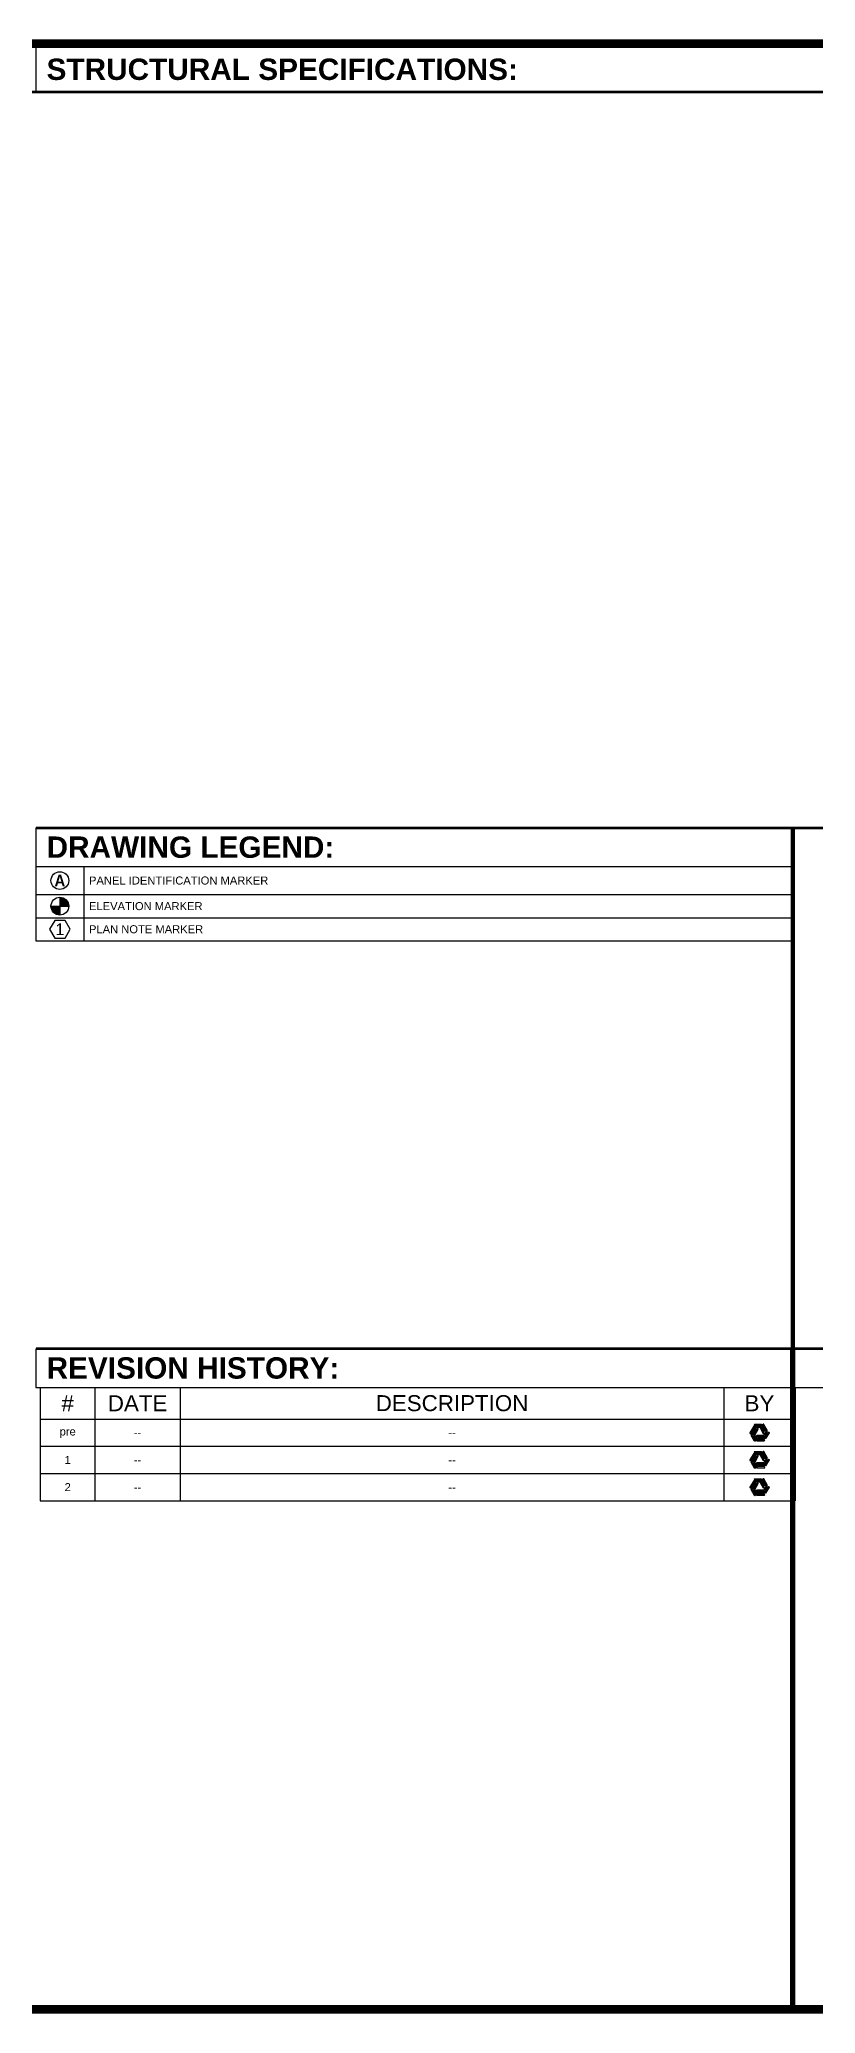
# Paper-space layout 'DH-000' of a CAD drawing. Header units: inches. Extents: x -0.3 to 35.4, y -0.1 to 23.
# Drawn here: x 14.15 to 23.25, y -0.1 to 23.03 of the extents above; entities that cross this region are included whole.
import ezdxf
from ezdxf.enums import TextEntityAlignment as Align

# ---------------------------------------------------------------- set-up
doc = ezdxf.new("R2010")
doc.units = ezdxf.units.IN
doc.header["$LTSCALE"] = 10
doc.header["$MEASUREMENT"] = 0
doc.layers.get('0').update_dxf_attribs({"linetype": 'CONTINUOUS'})
doc.layers.add('VIEWPORT', color=14, linetype='CONTINUOUS', plot=False)
doc.styles.add('style1', font='arial.ttf')
doc.styles.add('style2', font='arialbd.ttf')

# ---------------------------------------------------------------- blocks, each defined once
blk = doc.blocks.new('*T96')
at = {"color": 0, "linetype": 'ByBlock', "lineweight": -2, "transparency": 16777216}
for p, q in [((0, 0), (16.39, 0)), ((0, 0), (0, -0.453)), ((8.877, 0), (8.877, -0.453)), ((16.39, 0), (16.39, -0.453)), ((0, -0.453), (16.39, -0.453))]:
    blk.add_line(p, q, dxfattribs=at)
at = {"color": 0, "transparency": 16777216, "char_height": 0.25, "style": 'style2'}
for s, insert, width, attachment_point in [('REVISION HISTORY:', (0.125, -0.227), 8.62669, 4), ('SHEET INDEX', (12.633, -0.227), 7.39302, 5)]:
    blk.add_mtext(s, dxfattribs=dict(at, insert=insert, width=width, attachment_point=attachment_point))
blk = doc.blocks.new('*T98')
at = {"color": 0, "linetype": 'ByBlock', "lineweight": -2, "transparency": 16777216}
for p, q in [((0, 0), (30.542, 0)), ((0, 0), (0, -0.528)), ((8.165, 0), (8.165, -0.528)), ((14.165, 0), (14.165, -0.528)), ((30.542, 0), (30.542, -0.528)), ((0, -0.528), (30.542, -0.528))]:
    blk.add_line(p, q, dxfattribs=at)
at = {"color": 0, "transparency": 16777216, "char_height": 0.25, "attachment_point": 4, "style": 'style2'}
for s, insert, width in [('GENERAL INFORMATION:', (0.125, -0.264), 7.91507), ('PROJECT OVERVIEW:', (8.29, -0.264), 5.75), ('STRUCTURAL SPECIFICATIONS:', (14.29, -0.264), 16.12678)]:
    blk.add_mtext(s, dxfattribs=dict(at, insert=insert, width=width))
blk = doc.blocks.new('*T100')
at = {"color": 0, "linetype": 'ByBlock', "lineweight": -2, "transparency": 16777216}
for p, q in [((0, 0), (8.877, 0)), ((0, 0), (0, -0.453)), ((8.877, 0), (8.877, -0.453)), ((0, -0.453), (8.877, -0.453))]:
    blk.add_line(p, q, dxfattribs=at)
at = {"color": 0, "transparency": 16777216, "insert": (0.125, -0.227), "char_height": 0.25, "width": 8.62669, "attachment_point": 4, "style": 'style2'}
blk.add_mtext('DRAWING LEGEND:', dxfattribs=at)
blk = doc.blocks.new('*U95')
at = {"const_width": 0.1}
blk.add_lwpolyline([(-0.055, -0.05), (34.492, -0.05), (34.492, 22.982), (-0.055, 22.982)], close=True, dxfattribs=at)
blk.add_lwpolyline([(-0.055, 22.982), (30.487, 22.982), (30.487, -0.05), (-0.055, -0.05)], close=True)
blk.add_lwpolyline([(-0.055, 22.982), (30.487, 22.982), (30.487, -0.05), (-0.055, -0.05)], close=True)
for points, const_width in [([(-0.055, 22.418), (30.487, 22.418)], 0.0312), ([(30.487, 13.793), (14.11, 13.793)], 0.0312), ([(22.987, 7.69), (22.987, 13.793)], 0.0501), ([(14.11, 7.69), (30.462, 7.69)], 0.0312), ([(22.987, 7.69), (22.987, -0.05)], 0.0625)]:
    blk.add_lwpolyline(points, dxfattribs=dict(const_width=const_width))
for name, p in [('*T98', (-0.055, 22.945)), ('*T100', (14.11, 13.793)), ('*T96', (14.11, 7.69))]:
    blk.add_blockref(name, p)
at = {"style": 'style1'}
for tag, p, height in [('CUSTOMERNAME_001', (30.882, 8.407), 0.25), ('PROJDESC_001', (30.84, 6.94), 0.188), ('PAGEDESC_001', (30.744, 3.881), 0.25), ('PAGEDESC_002', (32.047, 3.465), 0.25)]:
    blk.add_attdef(tag, p, '', height=height, dxfattribs=at)
for tag, p in [('DRAWINGNUMBER', (32.502, 5.668)), ('JOBNUMBER', (31.715, 4.81)), ('PM', (33.709, 4.815))]:
    blk.add_attdef(tag, text='', height=0.25, dxfattribs=at).set_placement(p, align=Align.MIDDLE_CENTER)
at = {"layer": 'VIEWPORT', "color": 0, "style": 'style1', "flags": 8}
blk.add_attdef('FNAME', (-0.148, 5.972), '', height=0.15, rotation=90, dxfattribs=at)
blk = doc.blocks.new('DELTEC_LOGO_2018')
for points in [[(0.044, 0.37), (0.209, 0.65), (0.458, 0.65), (0.623, 0.365, 0.722925), (0.664, 0.389), (0.485, 0.698), (0.182, 0.698), (0.003, 0.395, 0.98201)], [(0.674, 0.064), (0.352, 0.067), (0.225, 0.283), (0.39, 0.568, 0.722925), (0.348, 0.591), (0.17, 0.283), (0.325, 0.02), (0.673, 0.017, 0.98201)], [(0.619, 0.762), (0.777, 0.481), (0.654, 0.263), (0.325, 0.263, 0.722925), (0.325, 0.216), (0.682, 0.216), (0.832, 0.481), (0.66, 0.785, 0.98201)]]:
    blk.add_lwpolyline(points, format="xyb", close=True)
for points in [[(0.272, 0.56), (0.113, 0.285), (0.257, 0.032, -0.835371), (0.216, 0.009), (0.058, 0.285), (0.231, 0.584, -0.939451), (0.272, 0.56, 0.201759)], [(0.674, 0.471), (0.515, 0.746), (0.225, 0.747, -0.835371), (0.225, 0.795), (0.543, 0.793), (0.716, 0.494, -0.939451), (0.674, 0.471, 0.201759)], [(0.391, 0.166), (0.708, 0.166), (0.855, 0.417, -0.835371), (0.896, 0.393), (0.736, 0.118), (0.39, 0.118, -0.939451), (0.391, 0.166, 0.201759)]]:
    blk.add_lwpolyline(points, format="xyb")
blk = doc.blocks.new('*T45')
at = {"color": 0, "linetype": 'ByBlock', "lineweight": -2, "transparency": 16777216}
for p, q in [((0, 0), (8.854, 0)), ((0, 0), (0, -1.328)), ((0.641, 0), (0.641, -1.328)), ((1.641, 0), (1.641, -1.328)), ((8.016, 0), (8.016, -1.328)), ((8.854, 0), (8.854, -1.328)), ((0, -0.37), (8.854, -0.37)), ((0, -0.689), (8.854, -0.689)), ((0, -1.008), (8.854, -1.008)), ((0, -1.328), (8.854, -1.328))]:
    blk.add_line(p, q, dxfattribs=at)
at = {"color": 0, "transparency": 16777216, "xscale": 0.25, "yscale": 0.25, "zscale": 0.25}
for p in [(8.323, -0.629, 0), (8.323, -0.948, 0), (8.323, -1.268, 0)]:
    blk.add_blockref('DELTEC_LOGO_2018', p, dxfattribs=at)
at = {"color": 0, "transparency": 16777216, "attachment_point": 5, "style": 'style1'}
for s, insert, char_height, width in [('#', (0.321, -0.185), 0.188, 0.52112), ('DATE', (1.141, -0.185), 0.1875, 0.88), ('DESCRIPTION', (4.829, -0.185), 0.1875, 6.255), ('BY', (8.435, -0.185), 0.1875, 0.71747), ('pre', (0.321, -0.53), 0.0938, 0.52112), ('--', (1.141, -0.53), 0.0938, 0.88), ('--', (4.829, -0.53), 0.0938, 6.255), ('1', (0.321, -0.849), 0.0938, 0.52112), ('--', (1.141, -0.849), 0.0938, 0.88), ('--', (4.829, -0.849), 0.0938, 6.255), ('2', (0.321, -1.168), 0.0938, 0.52112), ('--', (1.141, -1.168), 0.0938, 0.88), ('--', (4.829, -1.168), 0.0938, 6.255)]:
    blk.add_mtext(s, dxfattribs=dict(at, insert=insert, char_height=char_height, width=width))
blk = doc.blocks.new('PMARK_ROUND')
blk.add_circle((0, 0), 7.5)
at = {"style": 'style2', "width": 0.9}
blk.add_text('A', height=10, dxfattribs=at).set_placement((0, 0), align=Align.MIDDLE_CENTER)
blk = doc.blocks.new('ELEVATION CIRCLE')
h = blk.add_hatch(color=256)
h.paths.add_polyline_path([(0, 0), (2, 0, 0.414214), (0, 2)])
h.paths.add_polyline_path([(0, 0), (-2, 0, 0.414214), (0, -2)])
for p, q in [((-2, 0), (2, 0)), ((0, 2), (0, -2))]:
    blk.add_line(p, q)
blk.add_circle((0, 0), 2)
blk = doc.blocks.new('SheetKey_Hexagon_na')
at = {"color": 0, "linetype": 'ByBlock', "lineweight": -2}
blk.add_lwpolyline([(1.75, 0), (0.88, 1.52), (-0.88, 1.52), (-1.75, 0), (-0.88, -1.52), (0.88, -1.52)], close=True, dxfattribs=at)
at = {"color": 0, "linetype": 'ByBlock', "lineweight": -2, "style": 'style1'}
blk.add_attdef('KEY', text='', height=2, dxfattribs=at).set_placement((0, 0), align=Align.MIDDLE)
blk = doc.blocks.new('*T46')
at = {"color": 0, "linetype": 'ByBlock', "lineweight": -2, "transparency": 16777216}
for p, q in [((0, 0), (8.877, 0)), ((0, 0), (0, -0.87)), ((0.563, 0), (0.563, -0.87)), ((8.877, 0), (8.877, -0.87)), ((0, -0.328), (8.877, -0.328)), ((0, -0.599), (8.877, -0.599)), ((0, -0.87), (8.877, -0.87))]:
    blk.add_line(p, q, dxfattribs=at)
at = {"color": 0, "transparency": 16777216}
for name, p, xscale, yscale, zscale in [('PMARK_ROUND', (0.281, -0.164), 0.01388888887037037, 0.01388888887037037, 0.01388888887037037), ('ELEVATION CIRCLE', (0.281, -0.464), 0.05208333307291668, 0.05208333307291668, 0.05208333307291668)]:
    blk.add_blockref(name, p, dxfattribs=dict(at, xscale=xscale, yscale=yscale, zscale=zscale))
at = {"color": 0, "transparency": 16777216, "xscale": 0.06873217490352194, "yscale": 0.06873217490352194, "zscale": 0.06873217490352194}
blk.add_blockref('SheetKey_Hexagon_na', (0.281, -0.735), dxfattribs=at).add_auto_attribs({'KEY': '1'})
at = {"color": 0, "transparency": 16777216, "char_height": 0.09375, "width": 8.19379, "attachment_point": 4, "style": 'style1'}
for s, insert in [('PANEL IDENTIFICATION MARKER ', (0.623, -0.164)), ('ELEVATION MARKER', (0.623, -0.464)), ('PLAN NOTE MARKER', (0.623, -0.735))]:
    blk.add_mtext(s, dxfattribs=dict(at, insert=insert))

psp = doc.layouts.new('DH-000')

# ---------------------------------------------------------------- linework, layer by layer
at = {"const_width": 0.0312}
for points in [[(-0.055, 22.418), (30.487, 22.418)], [(14.11, 7.69), (30.462, 7.69)]]:
    psp.add_lwpolyline(points, dxfattribs=at)

# ---------------------------------------------------------------- block references
for name, p in [('*U95', (0, 0)), ('*T46', (14.11, 13.34)), ('*T45', (14.162, 7.236))]:
    psp.add_blockref(name, p)

doc.saveas('drawing.dxf')
